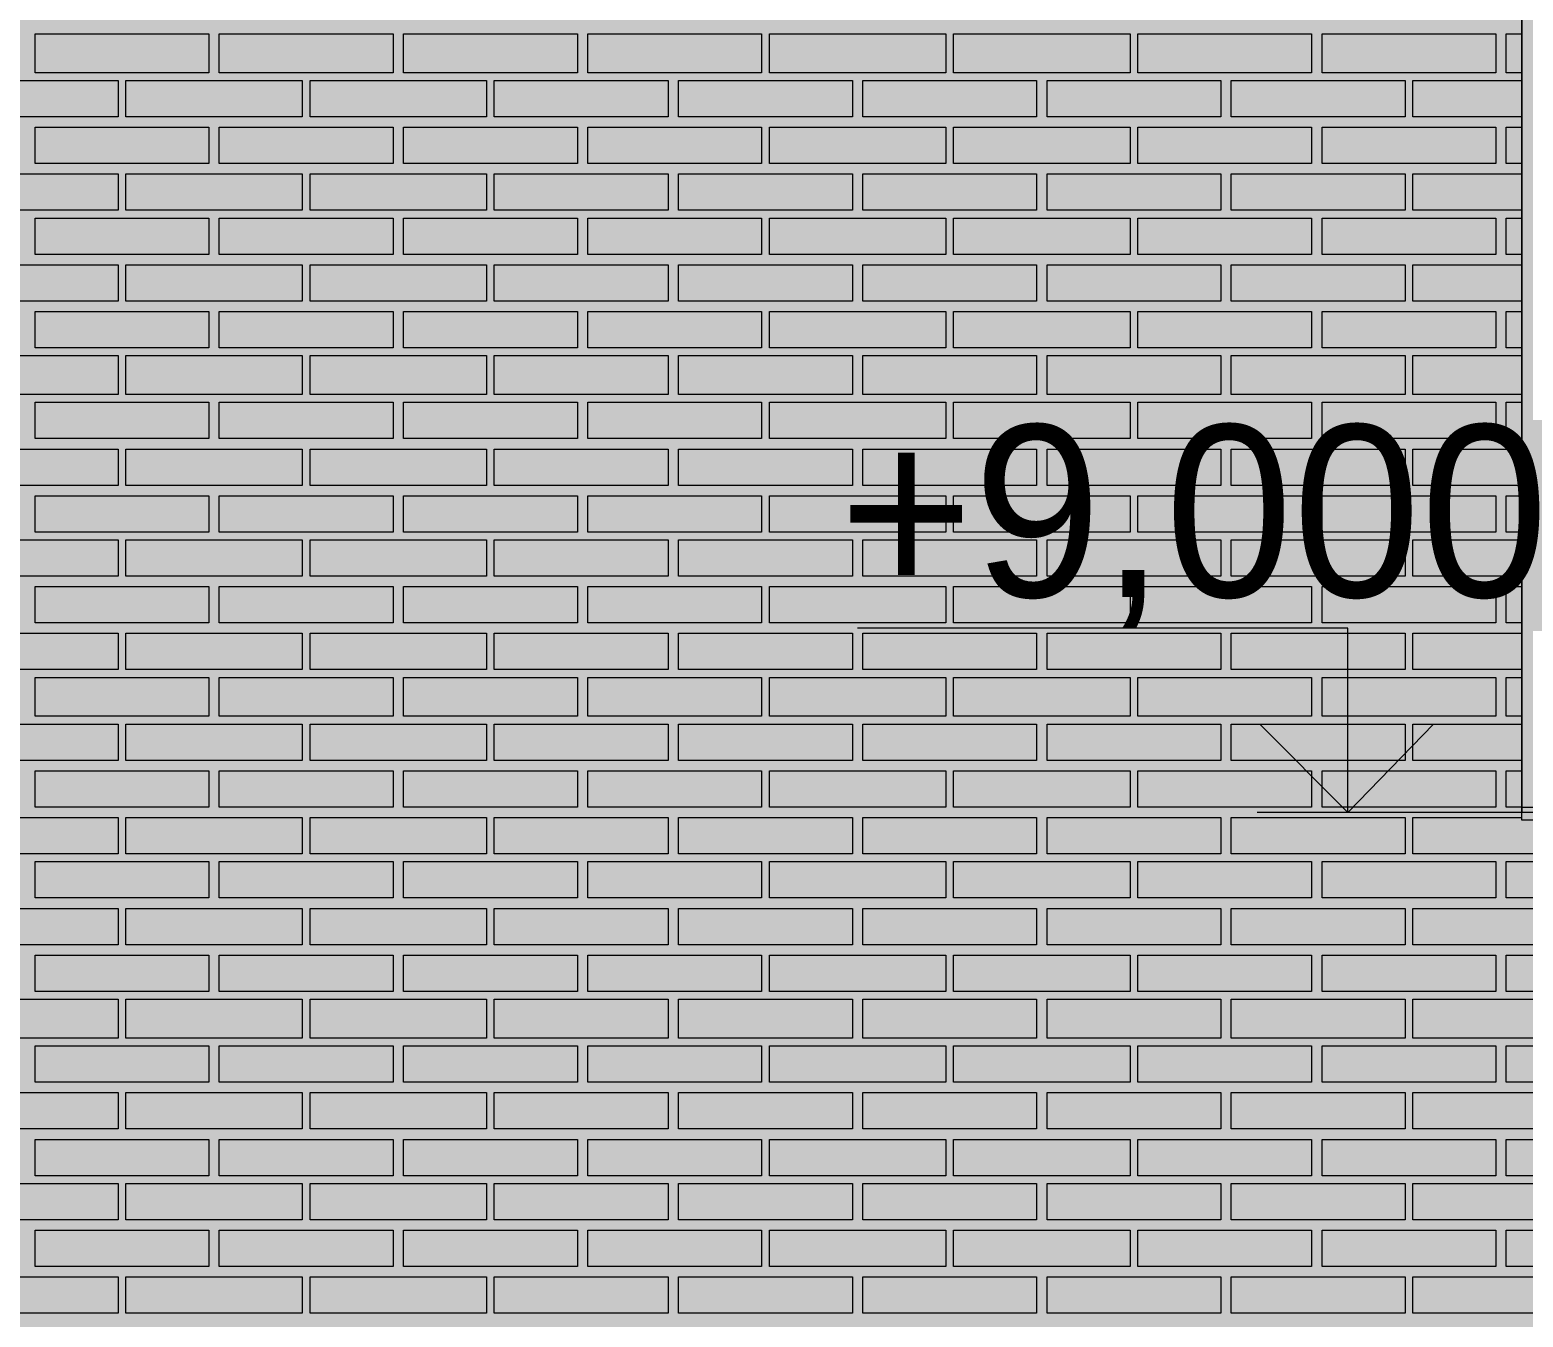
# Model space of a CAD drawing. Header units: millimetres. Extents: x -28928 to 100580, y -22867 to 36490.
# Drawn here: x -17255 to -14820, y 3408 to 5506 of the extents above; entities that cross this region are included whole.
import ezdxf

# ---------------------------------------------------------------- set-up
doc = ezdxf.new("R2010")
doc.units = ezdxf.units.MM
doc.layers.add('PDF _Геометрия', color=7, linetype='Continuous', true_color=0x8f8e8d)
doc.layers.add('PDF _Сплошная заливка', color=7, linetype='Continuous', true_color=0xffffff)
doc.layers.add('PDF _Текст', color=7, linetype='Continuous')

msp = doc.modelspace()

# ---------------------------------------------------------------- hatches: boundary and pattern name
at = {"layer": 'PDF _Сплошная заливка', "true_color": 0xdcd6cf, "transparency": 33554559}
h = msp.add_hatch(color=254, dxfattribs=at)
h.paths.add_polyline_path([(-15922.40610003837, -4713.187073485198), (-15922.40610003837, -1463.956304254396), (-13823.94456157681, -1463.956304254396), (-13823.94456157681, -4713.187073485198), (-13561.63686926911, -4713.187073485198), (-13561.63686926911, -1163.571688869772), (-19459.3291769615, -1163.571688869772), (-19459.3291769615, -4713.187073485198), (-17919.32917696148, -4713.187073485198), (-17919.32917696148, -1463.956304254396), (-16518.94456157684, -1463.956304254396), (-16518.94456157684, -4713.187073485198)])
h.paths.add_polyline_path([(-19700.48302311534, -482.4178427159131), (-9335.098407730602, -482.4178427159131), (-9335.098407730602, 4217.966772668751), (-12072.40610003833, 4217.966772668751), (-12072.40610003833, 6929.889849591866), (-9335.098407730602, 6929.889849591866), (-9335.098407730602, 9028.35138805342), (-21815.86763849998, 9028.35138805342), (-21815.86763849998, -4713.187073485198), (-19776.63686926919, -4713.187073485198), (-19776.63686926919, -727.8024581005411), (-19730.09840773073, -727.8024581005411), (-19730.09840773073, -820.8793811774594), (-19708.94456157688, -820.8793811774594), (-19708.94456157688, -719.3409196389985), (-19700.48302311534, -719.3409196389985)])
h.paths.add_polyline_path([(-10972.40610003832, -4713.187073485198), (-10972.40610003832, -1463.956304254396), (-9576.252253884453, -1463.956304254396), (-9576.252253884453, -4713.187073485198), (-9335.098407730602, -4713.187073485198), (-9335.098407730602, -1163.571688869772), (-13383.9445615768, -1163.571688869772), (-13383.9445615768, -4713.187073485198), (-13121.63686926912, -4713.187073485198), (-13121.63686926912, -1463.956304254396), (-11323.55994619217, -1463.956304254396), (-11323.55994619217, -4713.187073485198)])

# ---------------------------------------------------------------- linework, layer by layer
at = {"layer": 'PDF _Геометрия', "color": 7, "lineweight": 9}
for points in [[(-14771.63686926914, 6929.889849591866), (-14822.40610003837, 6929.889849591866), (-14822.40610003837, 6853.736003438018), (-14822.40610003837, 5580.274464976454), (-14822.40610003837, 4306.812926514907), (-14822.40610003837, 4230.65908036106), (-14822.40610003837, 6929.889849591866), (-13823.94456157681, 6929.889849591866)], [(-14331.63686926913, 4230.65908036106), (-14894.32917696144, 4230.65908036106), (-15105.86763849991, 4230.65908036106), (-15105.86763849991, 4531.043695745684), (-15905.4830231153, 4531.043695745684)], [(-13823.94456157681, 4222.197541899513), (-13823.94456157681, 4217.966772668751), (-14822.40610003837, 4217.966772668751), (-14822.40610003837, 4239.120618822602), (-14822.40610003837, 4243.351388053365)], [(-14822.40610003837, 4239.120618822602), (-13823.94456157681, 4239.120618822602)], [(-14953.55994619221, 4230.65908036106), (-15253.94456157684, 4230.65908036106)], [(-14822.40610003837, 4217.966772668751), (-14822.40610003837, 4222.197541899513)]]:
    msp.add_lwpolyline(points, dxfattribs=at)
at = {"layer": 'PDF _Геометрия', "lineweight": 9}
for points in [[(-16963.17533080761, 5436.428311130305), (-17102.790715423, 5436.428311130305), (-17246.63686926917, 5436.428311130305), (-17246.63686926917, 5499.889849591844), (-17102.790715423, 5499.889849591844), (-16963.17533080761, 5499.889849591844)], [(-16662.79071542301, 5436.428311130305), (-16806.63686926915, 5436.428311130305), (-16946.25225388454, 5436.428311130305), (-16946.25225388454, 5499.889849591844), (-16806.63686926915, 5499.889849591844), (-16662.79071542301, 5499.889849591844)], [(-16362.40610003838, 5436.428311130305), (-16506.25225388453, 5436.428311130305), (-16645.86763849992, 5436.428311130305), (-16645.86763849992, 5499.889849591844), (-16506.25225388453, 5499.889849591844), (-16362.40610003838, 5499.889849591844)], [(-16062.02148465376, 5436.428311130305), (-16205.86763849993, 5436.428311130305), (-16345.48302311531, 5436.428311130305), (-16345.48302311531, 5499.889849591844), (-16205.86763849993, 5499.889849591844), (-16062.02148465376, 5499.889849591844)], [(-15761.63686926915, 5436.428311130305), (-15905.4830231153, 5436.428311130305), (-16049.32917696145, 5436.428311130305), (-16049.32917696145, 5499.889849591844), (-15905.4830231153, 5499.889849591844), (-15761.63686926915, 5499.889849591844)], [(-15461.25225388453, 5436.428311130305), (-15605.09840773067, 5436.428311130305), (-15748.94456157684, 5436.428311130305), (-15748.94456157684, 5499.889849591844), (-15605.09840773067, 5499.889849591844), (-15461.25225388453, 5499.889849591844)], [(-15165.09840773068, 5436.428311130305), (-15304.71379234607, 5436.428311130305), (-15448.55994619222, 5436.428311130305), (-15448.55994619222, 5499.889849591844), (-15304.71379234607, 5499.889849591844), (-15165.09840773068, 5499.889849591844)], [(-14864.71379234606, 5436.428311130305), (-15004.32917696144, 5436.428311130305), (-15148.17533080759, 5436.428311130305), (-15148.17533080759, 5499.889849591844), (-15004.32917696144, 5499.889849591844), (-14864.71379234606, 5499.889849591844)], [(-17111.25225388454, 5423.736003437996), (-17111.25225388454, 5364.505234207219), (-17394.71379234608, 5364.505234207219), (-17394.71379234608, 5423.736003437996)], [(-16810.86763849992, 5423.736003437996), (-16810.86763849992, 5364.505234207219), (-17098.55994619224, 5364.505234207219), (-17098.55994619224, 5423.736003437996)], [(-16510.48302311531, 5423.736003437996), (-16510.48302311531, 5364.505234207219), (-16798.17533080761, 5364.505234207219), (-16798.17533080761, 5423.736003437996)], [(-16214.32917696145, 5423.736003437996), (-16214.32917696145, 5364.505234207219), (-16497.79071542301, 5364.505234207219), (-16497.79071542301, 5423.736003437996)], [(-15913.94456157685, 5423.736003437996), (-15913.94456157685, 5364.505234207219), (-16197.40610003838, 5364.505234207219), (-16197.40610003838, 5423.736003437996)], [(-15613.55994619222, 5423.736003437996), (-15613.55994619222, 5364.505234207219), (-15897.02148465375, 5364.505234207219), (-15897.02148465375, 5423.736003437996)], [(-15313.17533080759, 5423.736003437996), (-15313.17533080759, 5364.505234207219), (-15596.63686926915, 5364.505234207219), (-15596.63686926915, 5423.736003437996)], [(-15012.79071542299, 5423.736003437996), (-15012.79071542299, 5364.505234207219), (-15296.25225388452, 5364.505234207219), (-15296.25225388452, 5423.736003437996)], [(-16963.17533080761, 5288.351388053372), (-17102.790715423, 5288.351388053372), (-17246.63686926917, 5288.351388053372), (-17246.63686926917, 5347.582157284149), (-17102.790715423, 5347.582157284149), (-16963.17533080761, 5347.582157284149)], [(-16662.79071542301, 5288.351388053372), (-16806.63686926915, 5288.351388053372), (-16946.25225388454, 5288.351388053372), (-16946.25225388454, 5347.582157284149), (-16806.63686926915, 5347.582157284149), (-16662.79071542301, 5347.582157284149)], [(-16362.40610003838, 5288.351388053372), (-16506.25225388453, 5288.351388053372), (-16645.86763849992, 5288.351388053372), (-16645.86763849992, 5347.582157284149), (-16506.25225388453, 5347.582157284149), (-16362.40610003838, 5347.582157284149)], [(-16062.02148465376, 5288.351388053372), (-16205.86763849993, 5288.351388053372), (-16345.48302311531, 5288.351388053372), (-16345.48302311531, 5347.582157284149), (-16205.86763849993, 5347.582157284149), (-16062.02148465376, 5347.582157284149)], [(-15761.63686926915, 5288.351388053372), (-15905.4830231153, 5288.351388053372), (-16049.32917696145, 5288.351388053372), (-16049.32917696145, 5347.582157284149), (-15905.4830231153, 5347.582157284149), (-15761.63686926915, 5347.582157284149)], [(-15461.25225388453, 5288.351388053372), (-15605.09840773067, 5288.351388053372), (-15748.94456157684, 5288.351388053372), (-15748.94456157684, 5347.582157284149), (-15605.09840773067, 5347.582157284149), (-15461.25225388453, 5347.582157284149)], [(-15165.09840773068, 5288.351388053372), (-15304.71379234607, 5288.351388053372), (-15448.55994619222, 5288.351388053372), (-15448.55994619222, 5347.582157284149), (-15304.71379234607, 5347.582157284149), (-15165.09840773068, 5347.582157284149)], [(-14864.71379234606, 5288.351388053372), (-15004.32917696144, 5288.351388053372), (-15148.17533080759, 5288.351388053372), (-15148.17533080759, 5347.582157284149), (-15004.32917696144, 5347.582157284149), (-14864.71379234606, 5347.582157284149)], [(-17111.25225388454, 5271.428311130301), (-17111.25225388454, 5212.197541899524), (-17394.71379234608, 5212.197541899524), (-17394.71379234608, 5271.428311130301)], [(-16810.86763849992, 5271.428311130301), (-16810.86763849992, 5212.197541899524), (-17098.55994619224, 5212.197541899524), (-17098.55994619224, 5271.428311130301)], [(-16510.48302311531, 5271.428311130301), (-16510.48302311531, 5212.197541899524), (-16798.17533080761, 5212.197541899524), (-16798.17533080761, 5271.428311130301)], [(-16214.32917696145, 5271.428311130301), (-16214.32917696145, 5212.197541899524), (-16497.79071542301, 5212.197541899524), (-16497.79071542301, 5271.428311130301)], [(-15913.94456157685, 5271.428311130301), (-15913.94456157685, 5212.197541899524), (-16197.40610003838, 5212.197541899524), (-16197.40610003838, 5271.428311130301)], [(-15613.55994619222, 5271.428311130301), (-15613.55994619222, 5212.197541899524), (-15897.02148465375, 5212.197541899524), (-15897.02148465375, 5271.428311130301)], [(-15313.17533080759, 5271.428311130301), (-15313.17533080759, 5212.197541899524), (-15596.63686926915, 5212.197541899524), (-15596.63686926915, 5271.428311130301)], [(-15012.79071542299, 5271.428311130301), (-15012.79071542299, 5212.197541899524), (-15296.25225388452, 5212.197541899524), (-15296.25225388452, 5271.428311130301)], [(-16963.17533080761, 5140.274464976461), (-17102.790715423, 5140.274464976461), (-17246.63686926917, 5140.274464976461), (-17246.63686926917, 5199.505234207216), (-17102.790715423, 5199.505234207216), (-16963.17533080761, 5199.505234207216)], [(-16662.79071542301, 5140.274464976461), (-16806.63686926915, 5140.274464976461), (-16946.25225388454, 5140.274464976461), (-16946.25225388454, 5199.505234207216), (-16806.63686926915, 5199.505234207216), (-16662.79071542301, 5199.505234207216)], [(-16362.40610003838, 5140.274464976461), (-16506.25225388453, 5140.274464976461), (-16645.86763849992, 5140.274464976461), (-16645.86763849992, 5199.505234207216), (-16506.25225388453, 5199.505234207216), (-16362.40610003838, 5199.505234207216)], [(-16062.02148465376, 5140.274464976461), (-16205.86763849993, 5140.274464976461), (-16345.48302311531, 5140.274464976461), (-16345.48302311531, 5199.505234207216), (-16205.86763849993, 5199.505234207216), (-16062.02148465376, 5199.505234207216)], [(-15761.63686926915, 5140.274464976461), (-15905.4830231153, 5140.274464976461), (-16049.32917696145, 5140.274464976461), (-16049.32917696145, 5199.505234207216), (-15905.4830231153, 5199.505234207216), (-15761.63686926915, 5199.505234207216)], [(-15461.25225388453, 5140.274464976461), (-15605.09840773067, 5140.274464976461), (-15748.94456157684, 5140.274464976461), (-15748.94456157684, 5199.505234207216), (-15605.09840773067, 5199.505234207216), (-15461.25225388453, 5199.505234207216)], [(-15165.09840773068, 5140.274464976461), (-15304.71379234607, 5140.274464976461), (-15448.55994619222, 5140.274464976461), (-15448.55994619222, 5199.505234207216), (-15304.71379234607, 5199.505234207216), (-15165.09840773068, 5199.505234207216)], [(-14864.71379234606, 5140.274464976461), (-15004.32917696144, 5140.274464976461), (-15148.17533080759, 5140.274464976461), (-15148.17533080759, 5199.505234207216), (-15004.32917696144, 5199.505234207216), (-14864.71379234606, 5199.505234207216)], [(-17111.25225388454, 5123.351388053372), (-17111.25225388454, 5064.120618822613), (-17394.71379234608, 5064.120618822613), (-17394.71379234608, 5123.351388053372)], [(-16810.86763849992, 5123.351388053372), (-16810.86763849992, 5064.120618822613), (-17098.55994619224, 5064.120618822613), (-17098.55994619224, 5123.351388053372)], [(-16510.48302311531, 5123.351388053372), (-16510.48302311531, 5064.120618822613), (-16798.17533080761, 5064.120618822613), (-16798.17533080761, 5123.351388053372)], [(-16214.32917696145, 5123.351388053372), (-16214.32917696145, 5064.120618822613), (-16497.79071542301, 5064.120618822613), (-16497.79071542301, 5123.351388053372)], [(-15913.94456157685, 5123.351388053372), (-15913.94456157685, 5064.120618822613), (-16197.40610003838, 5064.120618822613), (-16197.40610003838, 5123.351388053372)], [(-15613.55994619222, 5123.351388053372), (-15613.55994619222, 5064.120618822613), (-15897.02148465375, 5064.120618822613), (-15897.02148465375, 5123.351388053372)], [(-15313.17533080759, 5123.351388053372), (-15313.17533080759, 5064.120618822613), (-15596.63686926915, 5064.120618822613), (-15596.63686926915, 5123.351388053372)], [(-15012.79071542299, 5123.351388053372), (-15012.79071542299, 5064.120618822613), (-15296.25225388452, 5064.120618822613), (-15296.25225388452, 5123.351388053372)], [(-16963.17533080761, 4987.966772668766), (-17102.790715423, 4987.966772668766), (-17246.63686926917, 4987.966772668766), (-17246.63686926917, 5047.197541899524), (-17102.790715423, 5047.197541899524), (-16963.17533080761, 5047.197541899524)], [(-16662.79071542301, 4987.966772668766), (-16806.63686926915, 4987.966772668766), (-16946.25225388454, 4987.966772668766), (-16946.25225388454, 5047.197541899524), (-16806.63686926915, 5047.197541899524), (-16662.79071542301, 5047.197541899524)], [(-16362.40610003838, 4987.966772668766), (-16506.25225388453, 4987.966772668766), (-16645.86763849992, 4987.966772668766), (-16645.86763849992, 5047.197541899524), (-16506.25225388453, 5047.197541899524), (-16362.40610003838, 5047.197541899524)], [(-16062.02148465376, 4987.966772668766), (-16205.86763849993, 4987.966772668766), (-16345.48302311531, 4987.966772668766), (-16345.48302311531, 5047.197541899524), (-16205.86763849993, 5047.197541899524), (-16062.02148465376, 5047.197541899524)], [(-15761.63686926915, 4987.966772668766), (-15905.4830231153, 4987.966772668766), (-16049.32917696145, 4987.966772668766), (-16049.32917696145, 5047.197541899524), (-15905.4830231153, 5047.197541899524), (-15761.63686926915, 5047.197541899524)], [(-15461.25225388453, 4987.966772668766), (-15605.09840773067, 4987.966772668766), (-15748.94456157684, 4987.966772668766), (-15748.94456157684, 5047.197541899524), (-15605.09840773067, 5047.197541899524), (-15461.25225388453, 5047.197541899524)], [(-15165.09840773068, 4987.966772668766), (-15304.71379234607, 4987.966772668766), (-15448.55994619222, 4987.966772668766), (-15448.55994619222, 5047.197541899524), (-15304.71379234607, 5047.197541899524), (-15165.09840773068, 5047.197541899524)], [(-14864.71379234606, 4987.966772668766), (-15004.32917696144, 4987.966772668766), (-15148.17533080759, 4987.966772668766), (-15148.17533080759, 5047.197541899524), (-15004.32917696144, 5047.197541899524), (-14864.71379234606, 5047.197541899524)], [(-17111.25225388454, 4975.274464976457), (-17111.25225388454, 4911.812926514918), (-17394.71379234608, 4911.812926514918), (-17394.71379234608, 4975.274464976457)], [(-16810.86763849992, 4975.274464976457), (-16810.86763849992, 4911.812926514918), (-17098.55994619224, 4911.812926514918), (-17098.55994619224, 4975.274464976457)], [(-16510.48302311531, 4975.274464976457), (-16510.48302311531, 4911.812926514918), (-16798.17533080761, 4911.812926514918), (-16798.17533080761, 4975.274464976457)], [(-16214.32917696145, 4975.274464976457), (-16214.32917696145, 4911.812926514918), (-16497.79071542301, 4911.812926514918), (-16497.79071542301, 4975.274464976457)], [(-15913.94456157685, 4975.274464976457), (-15913.94456157685, 4911.812926514918), (-16197.40610003838, 4911.812926514918), (-16197.40610003838, 4975.274464976457)], [(-15613.55994619222, 4975.274464976457), (-15613.55994619222, 4911.812926514918), (-15897.02148465375, 4911.812926514918), (-15897.02148465375, 4975.274464976457)], [(-15313.17533080759, 4975.274464976457), (-15313.17533080759, 4911.812926514918), (-15596.63686926915, 4911.812926514918), (-15596.63686926915, 4975.274464976457)], [(-15012.79071542299, 4975.274464976457), (-15012.79071542299, 4911.812926514918), (-15296.25225388452, 4911.812926514918), (-15296.25225388452, 4975.274464976457)], [(-16963.17533080761, 4839.889849591833), (-17102.790715423, 4839.889849591833), (-17246.63686926917, 4839.889849591833), (-17246.63686926917, 4899.12061882261), (-17102.790715423, 4899.12061882261), (-16963.17533080761, 4899.12061882261)], [(-16662.79071542301, 4839.889849591833), (-16806.63686926915, 4839.889849591833), (-16946.25225388454, 4839.889849591833), (-16946.25225388454, 4899.12061882261), (-16806.63686926915, 4899.12061882261), (-16662.79071542301, 4899.12061882261)], [(-16362.40610003838, 4839.889849591833), (-16506.25225388453, 4839.889849591833), (-16645.86763849992, 4839.889849591833), (-16645.86763849992, 4899.12061882261), (-16506.25225388453, 4899.12061882261), (-16362.40610003838, 4899.12061882261)], [(-16062.02148465376, 4839.889849591833), (-16205.86763849993, 4839.889849591833), (-16345.48302311531, 4839.889849591833), (-16345.48302311531, 4899.12061882261), (-16205.86763849993, 4899.12061882261), (-16062.02148465376, 4899.12061882261)], [(-15761.63686926915, 4839.889849591833), (-15905.4830231153, 4839.889849591833), (-16049.32917696145, 4839.889849591833), (-16049.32917696145, 4899.12061882261), (-15905.4830231153, 4899.12061882261), (-15761.63686926915, 4899.12061882261)], [(-15461.25225388453, 4839.889849591833), (-15605.09840773067, 4839.889849591833), (-15748.94456157684, 4839.889849591833), (-15748.94456157684, 4899.12061882261), (-15605.09840773067, 4899.12061882261), (-15461.25225388453, 4899.12061882261)], [(-15165.09840773068, 4839.889849591833), (-15304.71379234607, 4839.889849591833), (-15448.55994619222, 4839.889849591833), (-15448.55994619222, 4899.12061882261), (-15304.71379234607, 4899.12061882261), (-15165.09840773068, 4899.12061882261)], [(-14864.71379234606, 4839.889849591833), (-15004.32917696144, 4839.889849591833), (-15148.17533080759, 4839.889849591833), (-15148.17533080759, 4899.12061882261), (-15004.32917696144, 4899.12061882261), (-14864.71379234606, 4899.12061882261)], [(-17111.25225388454, 4822.966772668762), (-17111.25225388454, 4763.736003437989), (-17394.71379234608, 4763.736003437989), (-17394.71379234608, 4822.966772668762)], [(-16810.86763849992, 4822.966772668762), (-16810.86763849992, 4763.736003437989), (-17098.55994619224, 4763.736003437989), (-17098.55994619224, 4822.966772668762)], [(-16510.48302311531, 4822.966772668762), (-16510.48302311531, 4763.736003437989), (-16798.17533080761, 4763.736003437989), (-16798.17533080761, 4822.966772668762)], [(-16214.32917696145, 4822.966772668762), (-16214.32917696145, 4763.736003437989), (-16497.79071542301, 4763.736003437989), (-16497.79071542301, 4822.966772668762)], [(-15913.94456157685, 4822.966772668762), (-15913.94456157685, 4763.736003437989), (-16197.40610003838, 4763.736003437989), (-16197.40610003838, 4822.966772668762)], [(-15613.55994619222, 4822.966772668762), (-15613.55994619222, 4763.736003437989), (-15897.02148465375, 4763.736003437989), (-15897.02148465375, 4822.966772668762)], [(-15313.17533080759, 4822.966772668762), (-15313.17533080759, 4763.736003437989), (-15596.63686926915, 4763.736003437989), (-15596.63686926915, 4822.966772668762)], [(-15012.79071542299, 4822.966772668762), (-15012.79071542299, 4763.736003437989), (-15296.25225388452, 4763.736003437989), (-15296.25225388452, 4822.966772668762)], [(-16963.17533080761, 4687.582157284141), (-17102.790715423, 4687.582157284141), (-17246.63686926917, 4687.582157284141), (-17246.63686926917, 4746.812926514918), (-17102.790715423, 4746.812926514918), (-16963.17533080761, 4746.812926514918)], [(-16662.79071542301, 4687.582157284141), (-16806.63686926915, 4687.582157284141), (-16946.25225388454, 4687.582157284141), (-16946.25225388454, 4746.812926514918), (-16806.63686926915, 4746.812926514918), (-16662.79071542301, 4746.812926514918)], [(-16362.40610003838, 4687.582157284141), (-16506.25225388453, 4687.582157284141), (-16645.86763849992, 4687.582157284141), (-16645.86763849992, 4746.812926514918), (-16506.25225388453, 4746.812926514918), (-16362.40610003838, 4746.812926514918)], [(-16062.02148465376, 4687.582157284141), (-16205.86763849993, 4687.582157284141), (-16345.48302311531, 4687.582157284141), (-16345.48302311531, 4746.812926514918), (-16205.86763849993, 4746.812926514918), (-16062.02148465376, 4746.812926514918)], [(-15761.63686926915, 4687.582157284141), (-15905.4830231153, 4687.582157284141), (-16049.32917696145, 4687.582157284141), (-16049.32917696145, 4746.812926514918), (-15905.4830231153, 4746.812926514918), (-15761.63686926915, 4746.812926514918)], [(-15461.25225388453, 4687.582157284141), (-15605.09840773067, 4687.582157284141), (-15748.94456157684, 4687.582157284141), (-15748.94456157684, 4746.812926514918), (-15605.09840773067, 4746.812926514918), (-15461.25225388453, 4746.812926514918)], [(-15165.09840773068, 4687.582157284141), (-15304.71379234607, 4687.582157284141), (-15448.55994619222, 4687.582157284141), (-15448.55994619222, 4746.812926514918), (-15304.71379234607, 4746.812926514918), (-15165.09840773068, 4746.812926514918)], [(-14864.71379234606, 4687.582157284141), (-15004.32917696144, 4687.582157284141), (-15148.17533080759, 4687.582157284141), (-15148.17533080759, 4746.812926514918), (-15004.32917696144, 4746.812926514918), (-14864.71379234606, 4746.812926514918)], [(-17111.25225388454, 4674.889849591833), (-17111.25225388454, 4615.659080361056), (-17394.71379234608, 4615.659080361056), (-17394.71379234608, 4674.889849591833)], [(-16810.86763849992, 4674.889849591833), (-16810.86763849992, 4615.659080361056), (-17098.55994619224, 4615.659080361056), (-17098.55994619224, 4674.889849591833)], [(-16510.48302311531, 4674.889849591833), (-16510.48302311531, 4615.659080361056), (-16798.17533080761, 4615.659080361056), (-16798.17533080761, 4674.889849591833)], [(-16214.32917696145, 4674.889849591833), (-16214.32917696145, 4615.659080361056), (-16497.79071542301, 4615.659080361056), (-16497.79071542301, 4674.889849591833)], [(-15913.94456157685, 4674.889849591833), (-15913.94456157685, 4615.659080361056), (-16197.40610003838, 4615.659080361056), (-16197.40610003838, 4674.889849591833)], [(-15613.55994619222, 4674.889849591833), (-15613.55994619222, 4615.659080361056), (-15897.02148465375, 4615.659080361056), (-15897.02148465375, 4674.889849591833)], [(-15313.17533080759, 4674.889849591833), (-15313.17533080759, 4615.659080361056), (-15596.63686926915, 4615.659080361056), (-15596.63686926915, 4674.889849591833)], [(-15012.79071542299, 4674.889849591833), (-15012.79071542299, 4615.659080361056), (-15296.25225388452, 4615.659080361056), (-15296.25225388452, 4674.889849591833)], [(-16963.17533080761, 4539.505234207209), (-17102.790715423, 4539.505234207209), (-17246.63686926917, 4539.505234207209), (-17246.63686926917, 4598.736003437985), (-17102.790715423, 4598.736003437985), (-16963.17533080761, 4598.736003437985)], [(-16662.79071542301, 4539.505234207209), (-16806.63686926915, 4539.505234207209), (-16946.25225388454, 4539.505234207209), (-16946.25225388454, 4598.736003437985), (-16806.63686926915, 4598.736003437985), (-16662.79071542301, 4598.736003437985)], [(-16362.40610003838, 4539.505234207209), (-16506.25225388453, 4539.505234207209), (-16645.86763849992, 4539.505234207209), (-16645.86763849992, 4598.736003437985), (-16506.25225388453, 4598.736003437985), (-16362.40610003838, 4598.736003437985)], [(-16062.02148465376, 4539.505234207209), (-16205.86763849993, 4539.505234207209), (-16345.48302311531, 4539.505234207209), (-16345.48302311531, 4598.736003437985), (-16205.86763849993, 4598.736003437985), (-16062.02148465376, 4598.736003437985)], [(-15761.63686926915, 4539.505234207209), (-15905.4830231153, 4539.505234207209), (-16049.32917696145, 4539.505234207209), (-16049.32917696145, 4598.736003437985), (-15905.4830231153, 4598.736003437985), (-15761.63686926915, 4598.736003437985)], [(-15461.25225388453, 4539.505234207209), (-15605.09840773067, 4539.505234207209), (-15748.94456157684, 4539.505234207209), (-15748.94456157684, 4598.736003437985), (-15605.09840773067, 4598.736003437985), (-15461.25225388453, 4598.736003437985)], [(-15165.09840773068, 4539.505234207209), (-15304.71379234607, 4539.505234207209), (-15448.55994619222, 4539.505234207209), (-15448.55994619222, 4598.736003437985), (-15304.71379234607, 4598.736003437985), (-15165.09840773068, 4598.736003437985)], [(-14864.71379234606, 4539.505234207209), (-15004.32917696144, 4539.505234207209), (-15148.17533080759, 4539.505234207209), (-15148.17533080759, 4598.736003437985), (-15004.32917696144, 4598.736003437985), (-14864.71379234606, 4598.736003437985)], [(-17111.25225388454, 4522.582157284138), (-17111.25225388454, 4463.351388053361), (-17394.71379234608, 4463.351388053361), (-17394.71379234608, 4522.582157284138)], [(-16810.86763849992, 4522.582157284138), (-16810.86763849992, 4463.351388053361), (-17098.55994619224, 4463.351388053361), (-17098.55994619224, 4522.582157284138)], [(-16510.48302311531, 4522.582157284138), (-16510.48302311531, 4463.351388053361), (-16798.17533080761, 4463.351388053361), (-16798.17533080761, 4522.582157284138)], [(-16214.32917696145, 4522.582157284138), (-16214.32917696145, 4463.351388053361), (-16497.79071542301, 4463.351388053361), (-16497.79071542301, 4522.582157284138)], [(-15913.94456157685, 4522.582157284138), (-15913.94456157685, 4463.351388053361), (-16197.40610003838, 4463.351388053361), (-16197.40610003838, 4522.582157284138)], [(-15613.55994619222, 4522.582157284138), (-15613.55994619222, 4463.351388053361), (-15897.02148465375, 4463.351388053361), (-15897.02148465375, 4522.582157284138)], [(-15313.17533080759, 4522.582157284138), (-15313.17533080759, 4463.351388053361), (-15596.63686926915, 4463.351388053361), (-15596.63686926915, 4522.582157284138)], [(-15012.79071542299, 4522.582157284138), (-15012.79071542299, 4463.351388053361), (-15296.25225388452, 4463.351388053361), (-15296.25225388452, 4522.582157284138)], [(-16963.17533080761, 4387.197541899517), (-17102.790715423, 4387.197541899517), (-17246.63686926917, 4387.197541899517), (-17246.63686926917, 4450.659080361056), (-17102.790715423, 4450.659080361056), (-16963.17533080761, 4450.659080361056)], [(-16662.79071542301, 4387.197541899517), (-16806.63686926915, 4387.197541899517), (-16946.25225388454, 4387.197541899517), (-16946.25225388454, 4450.659080361056), (-16806.63686926915, 4450.659080361056), (-16662.79071542301, 4450.659080361056)], [(-16362.40610003838, 4387.197541899517), (-16506.25225388453, 4387.197541899517), (-16645.86763849992, 4387.197541899517), (-16645.86763849992, 4450.659080361056), (-16506.25225388453, 4450.659080361056), (-16362.40610003838, 4450.659080361056)], [(-16062.02148465376, 4387.197541899517), (-16205.86763849993, 4387.197541899517), (-16345.48302311531, 4387.197541899517), (-16345.48302311531, 4450.659080361056), (-16205.86763849993, 4450.659080361056), (-16062.02148465376, 4450.659080361056)], [(-15761.63686926915, 4387.197541899517), (-15905.4830231153, 4387.197541899517), (-16049.32917696145, 4387.197541899517), (-16049.32917696145, 4450.659080361056), (-15905.4830231153, 4450.659080361056), (-15761.63686926915, 4450.659080361056)], [(-15461.25225388453, 4387.197541899517), (-15605.09840773067, 4387.197541899517), (-15748.94456157684, 4387.197541899517), (-15748.94456157684, 4450.659080361056), (-15605.09840773067, 4450.659080361056), (-15461.25225388453, 4450.659080361056)], [(-15165.09840773068, 4387.197541899517), (-15304.71379234607, 4387.197541899517), (-15448.55994619222, 4387.197541899517), (-15448.55994619222, 4450.659080361056), (-15304.71379234607, 4450.659080361056), (-15165.09840773068, 4450.659080361056)], [(-14864.71379234606, 4387.197541899517), (-15004.32917696144, 4387.197541899517), (-15148.17533080759, 4387.197541899517), (-15148.17533080759, 4450.659080361056), (-15004.32917696144, 4450.659080361056), (-14864.71379234606, 4450.659080361056)], [(-17111.25225388454, 4374.505234207209), (-17111.25225388454, 4315.27446497645), (-17394.71379234608, 4315.27446497645), (-17394.71379234608, 4374.505234207209)], [(-16810.86763849992, 4374.505234207209), (-16810.86763849992, 4315.27446497645), (-17098.55994619224, 4315.27446497645), (-17098.55994619224, 4374.505234207209)], [(-16510.48302311531, 4374.505234207209), (-16510.48302311531, 4315.27446497645), (-16798.17533080761, 4315.27446497645), (-16798.17533080761, 4374.505234207209)], [(-16214.32917696145, 4374.505234207209), (-16214.32917696145, 4315.27446497645), (-16497.79071542301, 4315.27446497645), (-16497.79071542301, 4374.505234207209)], [(-15913.94456157685, 4374.505234207209), (-15913.94456157685, 4315.27446497645), (-16197.40610003838, 4315.27446497645), (-16197.40610003838, 4374.505234207209)], [(-15613.55994619222, 4374.505234207209), (-15613.55994619222, 4315.27446497645), (-15897.02148465375, 4315.27446497645), (-15897.02148465375, 4374.505234207209)], [(-15313.17533080759, 4374.505234207209), (-15313.17533080759, 4315.27446497645), (-15596.63686926915, 4315.27446497645), (-15596.63686926915, 4374.505234207209)], [(-15012.79071542299, 4374.505234207209), (-15012.79071542299, 4315.27446497645), (-15296.25225388452, 4315.27446497645), (-15296.25225388452, 4374.505234207209)], [(-16963.17533080761, 4239.120618822602), (-17102.790715423, 4239.120618822602), (-17246.63686926917, 4239.120618822602), (-17246.63686926917, 4298.351388053361), (-17102.790715423, 4298.351388053361), (-16963.17533080761, 4298.351388053361)], [(-16662.79071542301, 4239.120618822602), (-16806.63686926915, 4239.120618822602), (-16946.25225388454, 4239.120618822602), (-16946.25225388454, 4298.351388053361), (-16806.63686926915, 4298.351388053361), (-16662.79071542301, 4298.351388053361)], [(-16362.40610003838, 4239.120618822602), (-16506.25225388453, 4239.120618822602), (-16645.86763849992, 4239.120618822602), (-16645.86763849992, 4298.351388053361), (-16506.25225388453, 4298.351388053361), (-16362.40610003838, 4298.351388053361)], [(-16062.02148465376, 4239.120618822602), (-16205.86763849993, 4239.120618822602), (-16345.48302311531, 4239.120618822602), (-16345.48302311531, 4298.351388053361), (-16205.86763849993, 4298.351388053361), (-16062.02148465376, 4298.351388053361)], [(-15761.63686926915, 4239.120618822602), (-15905.4830231153, 4239.120618822602), (-16049.32917696145, 4239.120618822602), (-16049.32917696145, 4298.351388053361), (-15905.4830231153, 4298.351388053361), (-15761.63686926915, 4298.351388053361)], [(-15461.25225388453, 4239.120618822602), (-15605.09840773067, 4239.120618822602), (-15748.94456157684, 4239.120618822602), (-15748.94456157684, 4298.351388053361), (-15605.09840773067, 4298.351388053361), (-15461.25225388453, 4298.351388053361)], [(-15165.09840773068, 4239.120618822602), (-15304.71379234607, 4239.120618822602), (-15448.55994619222, 4239.120618822602), (-15448.55994619222, 4298.351388053361), (-15304.71379234607, 4298.351388053361), (-15165.09840773068, 4298.351388053361)], [(-14864.71379234606, 4239.120618822602), (-15004.32917696144, 4239.120618822602), (-15148.17533080759, 4239.120618822602), (-15148.17533080759, 4298.351388053361), (-15004.32917696144, 4298.351388053361), (-14864.71379234606, 4298.351388053361)], [(-17111.25225388454, 4222.197541899513), (-17111.25225388454, 4162.966772668755), (-17394.71379234608, 4162.966772668755), (-17394.71379234608, 4222.197541899513)], [(-16810.86763849992, 4222.197541899513), (-16810.86763849992, 4162.966772668755), (-17098.55994619224, 4162.966772668755), (-17098.55994619224, 4222.197541899513)], [(-16510.48302311531, 4222.197541899513), (-16510.48302311531, 4162.966772668755), (-16798.17533080761, 4162.966772668755), (-16798.17533080761, 4222.197541899513)], [(-16214.32917696145, 4222.197541899513), (-16214.32917696145, 4162.966772668755), (-16497.79071542301, 4162.966772668755), (-16497.79071542301, 4222.197541899513)], [(-15913.94456157685, 4222.197541899513), (-15913.94456157685, 4162.966772668755), (-16197.40610003838, 4162.966772668755), (-16197.40610003838, 4222.197541899513)], [(-15613.55994619222, 4222.197541899513), (-15613.55994619222, 4162.966772668755), (-15897.02148465375, 4162.966772668755), (-15897.02148465375, 4222.197541899513)], [(-15313.17533080759, 4222.197541899513), (-15313.17533080759, 4162.966772668755), (-15596.63686926915, 4162.966772668755), (-15596.63686926915, 4222.197541899513)], [(-15012.79071542299, 4222.197541899513), (-15012.79071542299, 4162.966772668755), (-15296.25225388452, 4162.966772668755), (-15296.25225388452, 4222.197541899513)], [(-16963.17533080761, 4091.043695745673), (-17102.790715423, 4091.043695745673), (-17246.63686926917, 4091.043695745673), (-17246.63686926917, 4150.27446497645), (-17102.790715423, 4150.27446497645), (-16963.17533080761, 4150.27446497645)], [(-16662.79071542301, 4091.043695745673), (-16806.63686926915, 4091.043695745673), (-16946.25225388454, 4091.043695745673), (-16946.25225388454, 4150.27446497645), (-16806.63686926915, 4150.27446497645), (-16662.79071542301, 4150.27446497645)], [(-16362.40610003838, 4091.043695745673), (-16506.25225388453, 4091.043695745673), (-16645.86763849992, 4091.043695745673), (-16645.86763849992, 4150.27446497645), (-16506.25225388453, 4150.27446497645), (-16362.40610003838, 4150.27446497645)], [(-16062.02148465376, 4091.043695745673), (-16205.86763849993, 4091.043695745673), (-16345.48302311531, 4091.043695745673), (-16345.48302311531, 4150.27446497645), (-16205.86763849993, 4150.27446497645), (-16062.02148465376, 4150.27446497645)], [(-15761.63686926915, 4091.043695745673), (-15905.4830231153, 4091.043695745673), (-16049.32917696145, 4091.043695745673), (-16049.32917696145, 4150.27446497645), (-15905.4830231153, 4150.27446497645), (-15761.63686926915, 4150.27446497645)], [(-15461.25225388453, 4091.043695745673), (-15605.09840773067, 4091.043695745673), (-15748.94456157684, 4091.043695745673), (-15748.94456157684, 4150.27446497645), (-15605.09840773067, 4150.27446497645), (-15461.25225388453, 4150.27446497645)], [(-15165.09840773068, 4091.043695745673), (-15304.71379234607, 4091.043695745673), (-15448.55994619222, 4091.043695745673), (-15448.55994619222, 4150.27446497645), (-15304.71379234607, 4150.27446497645), (-15165.09840773068, 4150.27446497645)], [(-14864.71379234606, 4091.043695745673), (-15004.32917696144, 4091.043695745673), (-15148.17533080759, 4091.043695745673), (-15148.17533080759, 4150.27446497645), (-15004.32917696144, 4150.27446497645), (-14864.71379234606, 4150.27446497645)], [(-14564.32917696143, 4091.043695745673), (-14703.94456157682, 4091.043695745673), (-14847.79071542299, 4091.043695745673), (-14847.79071542299, 4150.27446497645), (-14703.94456157682, 4150.27446497645), (-14564.32917696143, 4150.27446497645)], [(-17111.25225388454, 4074.120618822602), (-17111.25225388454, 4014.889849591826), (-17394.71379234608, 4014.889849591826), (-17394.71379234608, 4074.120618822602)], [(-16810.86763849992, 4074.120618822602), (-16810.86763849992, 4014.889849591826), (-17098.55994619224, 4014.889849591826), (-17098.55994619224, 4074.120618822602)], [(-16510.48302311531, 4074.120618822602), (-16510.48302311531, 4014.889849591826), (-16798.17533080761, 4014.889849591826), (-16798.17533080761, 4074.120618822602)], [(-16214.32917696145, 4074.120618822602), (-16214.32917696145, 4014.889849591826), (-16497.79071542301, 4014.889849591826), (-16497.79071542301, 4074.120618822602)], [(-15913.94456157685, 4074.120618822602), (-15913.94456157685, 4014.889849591826), (-16197.40610003838, 4014.889849591826), (-16197.40610003838, 4074.120618822602)], [(-15613.55994619222, 4074.120618822602), (-15613.55994619222, 4014.889849591826), (-15897.02148465375, 4014.889849591826), (-15897.02148465375, 4074.120618822602)], [(-15313.17533080759, 4074.120618822602), (-15313.17533080759, 4014.889849591826), (-15596.63686926915, 4014.889849591826), (-15596.63686926915, 4074.120618822602)], [(-15012.79071542299, 4074.120618822602), (-15012.79071542299, 4014.889849591826), (-15296.25225388452, 4014.889849591826), (-15296.25225388452, 4074.120618822602)], [(-14712.40610003836, 4074.120618822602), (-14712.40610003836, 4014.889849591826), (-15000.09840773068, 4014.889849591826), (-15000.09840773068, 4074.120618822602)], [(-16963.17533080761, 3938.736003437978), (-17102.790715423, 3938.736003437978), (-17246.63686926917, 3938.736003437978), (-17246.63686926917, 3997.966772668755), (-17102.790715423, 3997.966772668755), (-16963.17533080761, 3997.966772668755)], [(-16662.79071542301, 3938.736003437978), (-16806.63686926915, 3938.736003437978), (-16946.25225388454, 3938.736003437978), (-16946.25225388454, 3997.966772668755), (-16806.63686926915, 3997.966772668755), (-16662.79071542301, 3997.966772668755)], [(-16362.40610003838, 3938.736003437978), (-16506.25225388453, 3938.736003437978), (-16645.86763849992, 3938.736003437978), (-16645.86763849992, 3997.966772668755), (-16506.25225388453, 3997.966772668755), (-16362.40610003838, 3997.966772668755)], [(-16062.02148465376, 3938.736003437978), (-16205.86763849993, 3938.736003437978), (-16345.48302311531, 3938.736003437978), (-16345.48302311531, 3997.966772668755), (-16205.86763849993, 3997.966772668755), (-16062.02148465376, 3997.966772668755)], [(-15761.63686926915, 3938.736003437978), (-15905.4830231153, 3938.736003437978), (-16049.32917696145, 3938.736003437978), (-16049.32917696145, 3997.966772668755), (-15905.4830231153, 3997.966772668755), (-15761.63686926915, 3997.966772668755)], [(-15461.25225388453, 3938.736003437978), (-15605.09840773067, 3938.736003437978), (-15748.94456157684, 3938.736003437978), (-15748.94456157684, 3997.966772668755), (-15605.09840773067, 3997.966772668755), (-15461.25225388453, 3997.966772668755)], [(-15165.09840773068, 3938.736003437978), (-15304.71379234607, 3938.736003437978), (-15448.55994619222, 3938.736003437978), (-15448.55994619222, 3997.966772668755), (-15304.71379234607, 3997.966772668755), (-15165.09840773068, 3997.966772668755)], [(-14864.71379234606, 3938.736003437978), (-15004.32917696144, 3938.736003437978), (-15148.17533080759, 3938.736003437978), (-15148.17533080759, 3997.966772668755), (-15004.32917696144, 3997.966772668755), (-14864.71379234606, 3997.966772668755)], [(-14564.32917696143, 3938.736003437978), (-14703.94456157682, 3938.736003437978), (-14847.79071542299, 3938.736003437978), (-14847.79071542299, 3997.966772668755), (-14703.94456157682, 3997.966772668755), (-14564.32917696143, 3997.966772668755)], [(-17111.25225388454, 3926.04369574567), (-17111.25225388454, 3862.582157284131), (-17394.71379234608, 3862.582157284131), (-17394.71379234608, 3926.04369574567)], [(-16810.86763849992, 3926.04369574567), (-16810.86763849992, 3862.582157284131), (-17098.55994619224, 3862.582157284131), (-17098.55994619224, 3926.04369574567)], [(-16510.48302311531, 3926.04369574567), (-16510.48302311531, 3862.582157284131), (-16798.17533080761, 3862.582157284131), (-16798.17533080761, 3926.04369574567)], [(-16214.32917696145, 3926.04369574567), (-16214.32917696145, 3862.582157284131), (-16497.79071542301, 3862.582157284131), (-16497.79071542301, 3926.04369574567)], [(-15913.94456157685, 3926.04369574567), (-15913.94456157685, 3862.582157284131), (-16197.40610003838, 3862.582157284131), (-16197.40610003838, 3926.04369574567)], [(-15613.55994619222, 3926.04369574567), (-15613.55994619222, 3862.582157284131), (-15897.02148465375, 3862.582157284131), (-15897.02148465375, 3926.04369574567)], [(-15313.17533080759, 3926.04369574567), (-15313.17533080759, 3862.582157284131), (-15596.63686926915, 3862.582157284131), (-15596.63686926915, 3926.04369574567)], [(-15012.79071542299, 3926.04369574567), (-15012.79071542299, 3862.582157284131), (-15296.25225388452, 3862.582157284131), (-15296.25225388452, 3926.04369574567)], [(-14712.40610003836, 3926.04369574567), (-14712.40610003836, 3862.582157284131), (-15000.09840773068, 3862.582157284131), (-15000.09840773068, 3926.04369574567)], [(-16963.17533080761, 3790.659080361049), (-17102.790715423, 3790.659080361049), (-17246.63686926917, 3790.659080361049), (-17246.63686926917, 3849.889849591822), (-17102.790715423, 3849.889849591822), (-16963.17533080761, 3849.889849591822)], [(-16662.79071542301, 3790.659080361049), (-16806.63686926915, 3790.659080361049), (-16946.25225388454, 3790.659080361049), (-16946.25225388454, 3849.889849591822), (-16806.63686926915, 3849.889849591822), (-16662.79071542301, 3849.889849591822)], [(-16362.40610003838, 3790.659080361049), (-16506.25225388453, 3790.659080361049), (-16645.86763849992, 3790.659080361049), (-16645.86763849992, 3849.889849591822), (-16506.25225388453, 3849.889849591822), (-16362.40610003838, 3849.889849591822)], [(-16062.02148465376, 3790.659080361049), (-16205.86763849993, 3790.659080361049), (-16345.48302311531, 3790.659080361049), (-16345.48302311531, 3849.889849591822), (-16205.86763849993, 3849.889849591822), (-16062.02148465376, 3849.889849591822)], [(-15761.63686926915, 3790.659080361049), (-15905.4830231153, 3790.659080361049), (-16049.32917696145, 3790.659080361049), (-16049.32917696145, 3849.889849591822), (-15905.4830231153, 3849.889849591822), (-15761.63686926915, 3849.889849591822)], [(-15461.25225388453, 3790.659080361049), (-15605.09840773067, 3790.659080361049), (-15748.94456157684, 3790.659080361049), (-15748.94456157684, 3849.889849591822), (-15605.09840773067, 3849.889849591822), (-15461.25225388453, 3849.889849591822)], [(-15165.09840773068, 3790.659080361049), (-15304.71379234607, 3790.659080361049), (-15448.55994619222, 3790.659080361049), (-15448.55994619222, 3849.889849591822), (-15304.71379234607, 3849.889849591822), (-15165.09840773068, 3849.889849591822)], [(-14864.71379234606, 3790.659080361049), (-15004.32917696144, 3790.659080361049), (-15148.17533080759, 3790.659080361049), (-15148.17533080759, 3849.889849591822), (-15004.32917696144, 3849.889849591822), (-14864.71379234606, 3849.889849591822)], [(-14564.32917696143, 3790.659080361049), (-14703.94456157682, 3790.659080361049), (-14847.79071542299, 3790.659080361049), (-14847.79071542299, 3849.889849591822), (-14703.94456157682, 3849.889849591822), (-14564.32917696143, 3849.889849591822)], [(-17111.25225388454, 3773.736003437978), (-17111.25225388454, 3714.505234207201), (-17394.71379234608, 3714.505234207201), (-17394.71379234608, 3773.736003437978)], [(-16810.86763849992, 3773.736003437978), (-16810.86763849992, 3714.505234207201), (-17098.55994619224, 3714.505234207201), (-17098.55994619224, 3773.736003437978)], [(-16510.48302311531, 3773.736003437978), (-16510.48302311531, 3714.505234207201), (-16798.17533080761, 3714.505234207201), (-16798.17533080761, 3773.736003437978)], [(-16214.32917696145, 3773.736003437978), (-16214.32917696145, 3714.505234207201), (-16497.79071542301, 3714.505234207201), (-16497.79071542301, 3773.736003437978)], [(-15913.94456157685, 3773.736003437978), (-15913.94456157685, 3714.505234207201), (-16197.40610003838, 3714.505234207201), (-16197.40610003838, 3773.736003437978)], [(-15613.55994619222, 3773.736003437978), (-15613.55994619222, 3714.505234207201), (-15897.02148465375, 3714.505234207201), (-15897.02148465375, 3773.736003437978)], [(-15313.17533080759, 3773.736003437978), (-15313.17533080759, 3714.505234207201), (-15596.63686926915, 3714.505234207201), (-15596.63686926915, 3773.736003437978)], [(-15012.79071542299, 3773.736003437978), (-15012.79071542299, 3714.505234207201), (-15296.25225388452, 3714.505234207201), (-15296.25225388452, 3773.736003437978)], [(-14712.40610003836, 3773.736003437978), (-14712.40610003836, 3714.505234207201), (-15000.09840773068, 3714.505234207201), (-15000.09840773068, 3773.736003437978)], [(-16963.17533080761, 3638.351388053354), (-17102.790715423, 3638.351388053354), (-17246.63686926917, 3638.351388053354), (-17246.63686926917, 3697.582157284131), (-17102.790715423, 3697.582157284131), (-16963.17533080761, 3697.582157284131)], [(-16662.79071542301, 3638.351388053354), (-16806.63686926915, 3638.351388053354), (-16946.25225388454, 3638.351388053354), (-16946.25225388454, 3697.582157284131), (-16806.63686926915, 3697.582157284131), (-16662.79071542301, 3697.582157284131)], [(-16362.40610003838, 3638.351388053354), (-16506.25225388453, 3638.351388053354), (-16645.86763849992, 3638.351388053354), (-16645.86763849992, 3697.582157284131), (-16506.25225388453, 3697.582157284131), (-16362.40610003838, 3697.582157284131)], [(-16062.02148465376, 3638.351388053354), (-16205.86763849993, 3638.351388053354), (-16345.48302311531, 3638.351388053354), (-16345.48302311531, 3697.582157284131), (-16205.86763849993, 3697.582157284131), (-16062.02148465376, 3697.582157284131)], [(-15761.63686926915, 3638.351388053354), (-15905.4830231153, 3638.351388053354), (-16049.32917696145, 3638.351388053354), (-16049.32917696145, 3697.582157284131), (-15905.4830231153, 3697.582157284131), (-15761.63686926915, 3697.582157284131)], [(-15461.25225388453, 3638.351388053354), (-15605.09840773067, 3638.351388053354), (-15748.94456157684, 3638.351388053354), (-15748.94456157684, 3697.582157284131), (-15605.09840773067, 3697.582157284131), (-15461.25225388453, 3697.582157284131)], [(-15165.09840773068, 3638.351388053354), (-15304.71379234607, 3638.351388053354), (-15448.55994619222, 3638.351388053354), (-15448.55994619222, 3697.582157284131), (-15304.71379234607, 3697.582157284131), (-15165.09840773068, 3697.582157284131)], [(-14864.71379234606, 3638.351388053354), (-15004.32917696144, 3638.351388053354), (-15148.17533080759, 3638.351388053354), (-15148.17533080759, 3697.582157284131), (-15004.32917696144, 3697.582157284131), (-14864.71379234606, 3697.582157284131)], [(-14564.32917696143, 3638.351388053354), (-14703.94456157682, 3638.351388053354), (-14847.79071542299, 3638.351388053354), (-14847.79071542299, 3697.582157284131), (-14703.94456157682, 3697.582157284131), (-14564.32917696143, 3697.582157284131)], [(-17111.25225388454, 3625.659080361045), (-17111.25225388454, 3566.428311130287), (-17394.71379234608, 3566.428311130287), (-17394.71379234608, 3625.659080361045)], [(-16810.86763849992, 3625.659080361045), (-16810.86763849992, 3566.428311130287), (-17098.55994619224, 3566.428311130287), (-17098.55994619224, 3625.659080361045)], [(-16510.48302311531, 3625.659080361045), (-16510.48302311531, 3566.428311130287), (-16798.17533080761, 3566.428311130287), (-16798.17533080761, 3625.659080361045)], [(-16214.32917696145, 3625.659080361045), (-16214.32917696145, 3566.428311130287), (-16497.79071542301, 3566.428311130287), (-16497.79071542301, 3625.659080361045)], [(-15913.94456157685, 3625.659080361045), (-15913.94456157685, 3566.428311130287), (-16197.40610003838, 3566.428311130287), (-16197.40610003838, 3625.659080361045)], [(-15613.55994619222, 3625.659080361045), (-15613.55994619222, 3566.428311130287), (-15897.02148465375, 3566.428311130287), (-15897.02148465375, 3625.659080361045)], [(-15313.17533080759, 3625.659080361045), (-15313.17533080759, 3566.428311130287), (-15596.63686926915, 3566.428311130287), (-15596.63686926915, 3625.659080361045)], [(-15012.79071542299, 3625.659080361045), (-15012.79071542299, 3566.428311130287), (-15296.25225388452, 3566.428311130287), (-15296.25225388452, 3625.659080361045)], [(-14712.40610003836, 3625.659080361045), (-14712.40610003836, 3566.428311130287), (-15000.09840773068, 3566.428311130287), (-15000.09840773068, 3625.659080361045)], [(-16963.17533080761, 3490.274464976439), (-17102.790715423, 3490.274464976439), (-17246.63686926917, 3490.274464976439), (-17246.63686926917, 3549.505234207198), (-17102.790715423, 3549.505234207198), (-16963.17533080761, 3549.505234207198)], [(-16662.79071542301, 3490.274464976439), (-16806.63686926915, 3490.274464976439), (-16946.25225388454, 3490.274464976439), (-16946.25225388454, 3549.505234207198), (-16806.63686926915, 3549.505234207198), (-16662.79071542301, 3549.505234207198)], [(-16362.40610003838, 3490.274464976439), (-16506.25225388453, 3490.274464976439), (-16645.86763849992, 3490.274464976439), (-16645.86763849992, 3549.505234207198), (-16506.25225388453, 3549.505234207198), (-16362.40610003838, 3549.505234207198)], [(-16062.02148465376, 3490.274464976439), (-16205.86763849993, 3490.274464976439), (-16345.48302311531, 3490.274464976439), (-16345.48302311531, 3549.505234207198), (-16205.86763849993, 3549.505234207198), (-16062.02148465376, 3549.505234207198)], [(-15761.63686926915, 3490.274464976439), (-15905.4830231153, 3490.274464976439), (-16049.32917696145, 3490.274464976439), (-16049.32917696145, 3549.505234207198), (-15905.4830231153, 3549.505234207198), (-15761.63686926915, 3549.505234207198)], [(-15461.25225388453, 3490.274464976439), (-15605.09840773067, 3490.274464976439), (-15748.94456157684, 3490.274464976439), (-15748.94456157684, 3549.505234207198), (-15605.09840773067, 3549.505234207198), (-15461.25225388453, 3549.505234207198)], [(-15165.09840773068, 3490.274464976439), (-15304.71379234607, 3490.274464976439), (-15448.55994619222, 3490.274464976439), (-15448.55994619222, 3549.505234207198), (-15304.71379234607, 3549.505234207198), (-15165.09840773068, 3549.505234207198)], [(-14864.71379234606, 3490.274464976439), (-15004.32917696144, 3490.274464976439), (-15148.17533080759, 3490.274464976439), (-15148.17533080759, 3549.505234207198), (-15004.32917696144, 3549.505234207198), (-14864.71379234606, 3549.505234207198)], [(-14564.32917696143, 3490.274464976439), (-14703.94456157682, 3490.274464976439), (-14847.79071542299, 3490.274464976439), (-14847.79071542299, 3549.505234207198), (-14703.94456157682, 3549.505234207198), (-14564.32917696143, 3549.505234207198)], [(-17111.25225388454, 3473.35138805335), (-17111.25225388454, 3414.120618822595), (-17394.71379234608, 3414.120618822595), (-17394.71379234608, 3473.35138805335)], [(-16810.86763849992, 3473.35138805335), (-16810.86763849992, 3414.120618822595), (-17098.55994619224, 3414.120618822595), (-17098.55994619224, 3473.35138805335)], [(-16510.48302311531, 3473.35138805335), (-16510.48302311531, 3414.120618822595), (-16798.17533080761, 3414.120618822595), (-16798.17533080761, 3473.35138805335)], [(-16214.32917696145, 3473.35138805335), (-16214.32917696145, 3414.120618822595), (-16497.79071542301, 3414.120618822595), (-16497.79071542301, 3473.35138805335)], [(-15913.94456157685, 3473.35138805335), (-15913.94456157685, 3414.120618822595), (-16197.40610003838, 3414.120618822595), (-16197.40610003838, 3473.35138805335)], [(-15613.55994619222, 3473.35138805335), (-15613.55994619222, 3414.120618822595), (-15897.02148465375, 3414.120618822595), (-15897.02148465375, 3473.35138805335)], [(-15313.17533080759, 3473.35138805335), (-15313.17533080759, 3414.120618822595), (-15596.63686926915, 3414.120618822595), (-15596.63686926915, 3473.35138805335)], [(-15012.79071542299, 3473.35138805335), (-15012.79071542299, 3414.120618822595), (-15296.25225388452, 3414.120618822595), (-15296.25225388452, 3473.35138805335)], [(-14712.40610003836, 3473.35138805335), (-14712.40610003836, 3414.120618822595), (-15000.09840773068, 3414.120618822595), (-15000.09840773068, 3473.35138805335)]]:
    msp.add_lwpolyline(points, close=True, dxfattribs=at)
for points in [[(-14822.40610003837, 5436.428311130305), (-14847.79071542299, 5436.428311130305), (-14847.79071542299, 5499.889849591844), (-14822.40610003837, 5499.889849591844)], [(-14822.40610003837, 5364.505234207219), (-15000.09840773068, 5364.505234207219), (-15000.09840773068, 5423.736003437996), (-14822.40610003837, 5423.736003437996)], [(-14822.40610003837, 5288.351388053372), (-14847.79071542299, 5288.351388053372), (-14847.79071542299, 5347.582157284149), (-14822.40610003837, 5347.582157284149)], [(-14822.40610003837, 5212.197541899524), (-15000.09840773068, 5212.197541899524), (-15000.09840773068, 5271.428311130301), (-14822.40610003837, 5271.428311130301)], [(-14822.40610003837, 5140.274464976461), (-14847.79071542299, 5140.274464976461), (-14847.79071542299, 5199.505234207216), (-14822.40610003837, 5199.505234207216)], [(-14822.40610003837, 5064.120618822613), (-15000.09840773068, 5064.120618822613), (-15000.09840773068, 5123.351388053372), (-14822.40610003837, 5123.351388053372)], [(-14822.40610003837, 4987.966772668766), (-14847.79071542299, 4987.966772668766), (-14847.79071542299, 5047.197541899524), (-14822.40610003837, 5047.197541899524)], [(-14822.40610003837, 4911.812926514918), (-15000.09840773068, 4911.812926514918), (-15000.09840773068, 4975.274464976457), (-14822.40610003837, 4975.274464976457)], [(-14822.40610003837, 4839.889849591833), (-14847.79071542299, 4839.889849591833), (-14847.79071542299, 4899.12061882261), (-14822.40610003837, 4899.12061882261)], [(-14822.40610003837, 4763.736003437989), (-15000.09840773068, 4763.736003437989), (-15000.09840773068, 4822.966772668762), (-14822.40610003837, 4822.966772668762)], [(-14822.40610003837, 4687.582157284141), (-14847.79071542299, 4687.582157284141), (-14847.79071542299, 4746.812926514918), (-14822.40610003837, 4746.812926514918)], [(-14822.40610003837, 4615.659080361056), (-15000.09840773068, 4615.659080361056), (-15000.09840773068, 4674.889849591833), (-14822.40610003837, 4674.889849591833)], [(-14822.40610003837, 4539.505234207209), (-14847.79071542299, 4539.505234207209), (-14847.79071542299, 4598.736003437985), (-14822.40610003837, 4598.736003437985)], [(-14822.40610003837, 4463.351388053361), (-15000.09840773068, 4463.351388053361), (-15000.09840773068, 4522.582157284138), (-14822.40610003837, 4522.582157284138)], [(-14822.40610003837, 4387.197541899517), (-14847.79071542299, 4387.197541899517), (-14847.79071542299, 4450.659080361056), (-14822.40610003837, 4450.659080361056)], [(-14822.40610003837, 4315.27446497645), (-15000.09840773068, 4315.27446497645), (-15000.09840773068, 4374.505234207209), (-14822.40610003837, 4374.505234207209)], [(-14822.40610003837, 4239.120618822602), (-14847.79071542299, 4239.120618822602), (-14847.79071542299, 4298.351388053361), (-14822.40610003837, 4298.351388053361)], [(-14712.40610003836, 4217.966772668751), (-14712.40610003836, 4162.966772668755), (-15000.09840773068, 4162.966772668755), (-15000.09840773068, 4222.197541899513), (-14822.40610003837, 4222.197541899513)]]:
    msp.add_lwpolyline(points, dxfattribs=at)
at = {"layer": 'PDF _Геометрия', "color": 7, "lineweight": 18}
msp.add_lwpolyline([(-14966.25225388452, 4374.505234207209), (-15105.86763849991, 4230.65908036106), (-15249.71379234606, 4374.505234207209)], dxfattribs=at)

# ---------------------------------------------------------------- texts
at = {"layer": 'PDF _Текст', "insert": (-15935.38648414025, 4695.981023660297), "char_height": 280.1272685734552, "attachment_point": 4, "style": ''}
msp.add_mtext('+9,000', dxfattribs=at)

doc.saveas('drawing.dxf')
